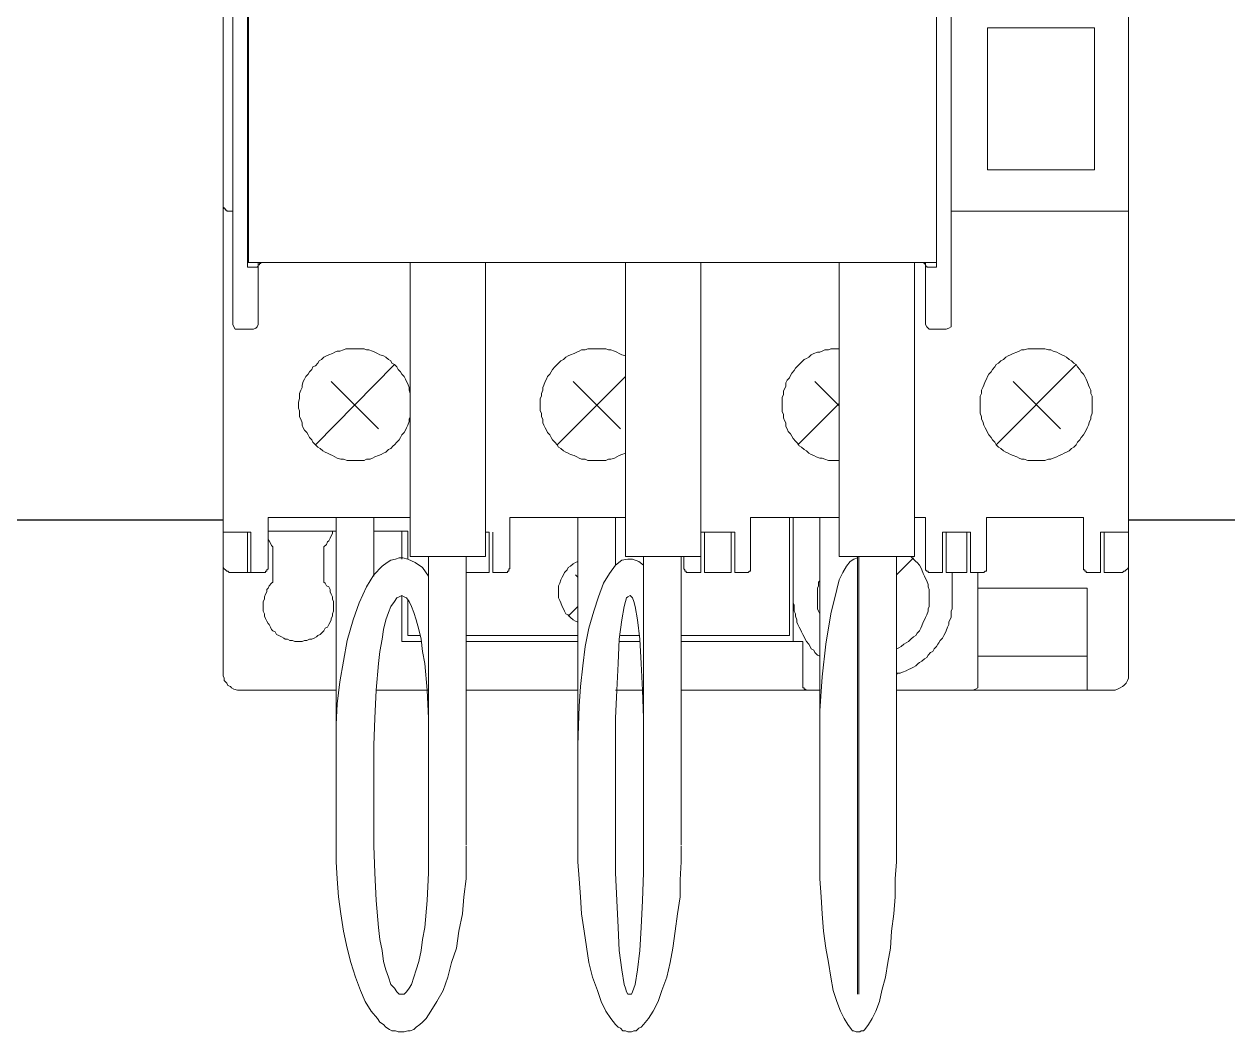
# Model space of a CAD drawing. Header units: millimetres. Extents: x 2046 to 14753, y 2361 to 29276.
# Drawn here: x 10086.63 to 10093.83, y 3641.14 to 3647.17 of the extents above; entities that cross this region are included whole.
import ezdxf

# ---------------------------------------------------------------- set-up
doc = ezdxf.new("R2010")
doc.units = ezdxf.units.MM
doc.layers.add('BARA', color=31, linetype='Continuous')
doc.layers.add('CALQUE_1', color=160, linetype='Continuous')

msp = doc.modelspace()

# ---------------------------------------------------------------- linework, layer by layer
at = {"layer": 'BARA', "color": 9, "true_color": 0xc7c8ca}
for points in [[(10087.8175, 3644.2034), (10086.2333, 3644.2034)], [(10094.8175, 3644.2034), (10093.2333, 3644.2034)]]:
    msp.add_lwpolyline(points, dxfattribs=at)
at = {"layer": 'CALQUE_1', "color": 8, "lineweight": 9}
for p, q in [((10093.2333, 3652.121), (10093.2333, 3643.2886)), ((10087.8756, 3649.8602), (10087.8756, 3645.5494)), ((10092.1719, 3645.5494), (10092.1719, 3649.8602)), ((10087.8175, 3649.4604), (10087.8175, 3646.1018)), ((10087.9628, 3645.7166), (10087.9628, 3647.9047)), ((10087.9702, 3647.8974), (10087.9702, 3645.7457)), ((10092.0846, 3645.7457), (10092.0846, 3647.8974)), ((10092.0846, 3647.8974), (10092.0846, 3645.7166)), ((10092.3899, 3646.2981), (10092.3899, 3647.1487)), ((10092.3899, 3647.1487), (10093.0297, 3647.1487)), ((10093.0297, 3647.1487), (10093.0297, 3646.2981)), ((10087.9628, 3646.8797), (10087.9702, 3646.8797)), ((10092.0846, 3646.8797), (10092.0846, 3646.8797)), ((10087.9702, 3646.7415), (10087.9628, 3646.7415)), ((10092.0846, 3646.7415), (10092.0846, 3646.7415)), ((10093.0297, 3646.2981), (10092.3899, 3646.2981)), ((10087.8175, 3646.1018), (10087.8175, 3643.2886)), ((10087.8538, 3646.051), (10087.8611, 3646.051)), ((10087.8756, 3646.051), (10087.8611, 3646.051)), ((10093.2333, 3646.051), (10092.1719, 3646.051)), ((10088.0283, 3645.7457), (10087.9628, 3645.7457)), ((10087.9702, 3645.7457), (10088.0356, 3645.7457)), ((10088.0283, 3645.7457), (10088.0283, 3645.7239)), ((10088.0283, 3645.7457), (10088.0283, 3645.7457)), ((10088.0283, 3645.7239), (10088.0283, 3645.5494)), ((10092.0192, 3645.7457), (10088.0356, 3645.7457)), ((10088.937, 3643.9864), (10088.937, 3645.7457)), ((10089.3877, 3643.9864), (10089.3877, 3645.7457)), ((10090.2237, 3643.9864), (10090.2237, 3645.7457)), ((10090.6744, 3643.9864), (10090.6744, 3645.7457)), ((10091.5031, 3643.9864), (10091.5031, 3645.7457)), ((10091.9538, 3643.9864), (10091.9538, 3645.7457)), ((10092.0192, 3645.7457), (10092.0846, 3645.7457)), ((10092.0192, 3645.7457), (10092.0192, 3645.7457)), ((10092.0192, 3645.7239), (10092.0192, 3645.7457)), ((10092.0846, 3645.7457), (10092.0192, 3645.7457)), ((10092.0192, 3645.5494), (10092.0192, 3645.7239)), ((10087.9992, 3645.7166), (10087.9628, 3645.7166)), ((10092.0846, 3645.7166), (10092.0556, 3645.7166)), ((10087.8756, 3645.5494), (10087.8756, 3645.3749)), ((10088.0283, 3645.5494), (10088.0283, 3645.3749)), ((10092.0192, 3645.3749), (10092.0192, 3645.5494)), ((10092.1719, 3645.3749), (10092.1719, 3645.5494)), ((10087.9628, 3645.3458), (10087.9047, 3645.3458)), ((10087.9992, 3645.3458), (10087.9628, 3645.3458)), ((10092.0846, 3645.3458), (10092.0556, 3645.3458)), ((10092.1428, 3645.3458), (10092.0846, 3645.3458)), ((10088.8425, 3645.135), (10088.3699, 3644.6553)), ((10092.9207, 3645.135), (10092.4409, 3644.6553)), ((10088.4644, 3645.0332), (10088.7479, 3644.7497)), ((10090.2237, 3645.0623), (10089.8166, 3644.6553)), ((10089.9111, 3645.0332), (10090.1946, 3644.7497)), ((10091.3577, 3645.0332), (10091.5031, 3644.8878)), ((10092.5426, 3645.0332), (10092.8261, 3644.7497)), ((10091.5031, 3644.9024), (10091.2559, 3644.6553)), ((10088.0864, 3644.2191), (10088.0864, 3644.2045)), ((10088.937, 3644.2191), (10088.0864, 3644.2191)), ((10088.4936, 3644.2191), (10088.4936, 3642.2563)), ((10088.7189, 3644.2191), (10088.7189, 3643.8701)), ((10089.533, 3644.2191), (10089.533, 3644.2117)), ((10090.2237, 3644.2191), (10089.533, 3644.2191)), ((10089.533, 3644.2117), (10089.533, 3644.1681)), ((10089.9402, 3644.2191), (10089.9402, 3642.2635)), ((10090.1655, 3644.2191), (10090.1655, 3643.9356)), ((10091.5031, 3644.2191), (10090.9724, 3644.2191)), ((10090.9724, 3644.2191), (10090.9724, 3644.1681)), ((10091.2051, 3643.5139), (10091.2051, 3644.2191)), ((10091.2269, 3643.7393), (10091.2269, 3644.2191)), ((10091.3867, 3644.2191), (10091.3867, 3642.2563)), ((10092.0192, 3644.2191), (10091.9538, 3644.2191)), ((10092.0192, 3644.2045), (10092.0192, 3644.2191)), ((10092.3827, 3644.2045), (10092.3827, 3644.2191)), ((10092.9643, 3644.2191), (10092.3827, 3644.2191)), ((10092.9643, 3644.2191), (10092.9643, 3644.1681)), ((10088.0864, 3644.2045), (10088.0864, 3644.1681)), ((10088.0864, 3644.1681), (10088.0864, 3643.921)), ((10088.0864, 3644.1391), (10088.4936, 3644.1391)), ((10088.7189, 3644.1391), (10088.9224, 3644.1391)), ((10088.7189, 3644.1391), (10088.8861, 3644.1391)), ((10088.8861, 3644.1391), (10088.8861, 3643.9719)), ((10088.9224, 3644.1391), (10088.9224, 3643.9719)), ((10089.533, 3644.1681), (10089.533, 3643.921)), ((10090.9724, 3644.2045), (10090.9724, 3644.2045)), ((10090.9724, 3644.1681), (10090.9724, 3643.921)), ((10092.0192, 3644.1681), (10092.0192, 3644.2045)), ((10092.0192, 3643.921), (10092.0192, 3644.1681)), ((10092.3827, 3644.1681), (10092.3827, 3644.2045)), ((10092.3827, 3643.921), (10092.3827, 3644.1681)), ((10092.9643, 3644.1681), (10092.9643, 3643.921)), ((10087.8175, 3644.1318), (10087.9846, 3644.1318)), ((10087.9628, 3644.1318), (10087.8175, 3644.1318)), ((10087.9628, 3643.8919), (10087.9628, 3644.1318)), ((10087.9846, 3643.8919), (10087.9846, 3644.1318)), ((10089.3877, 3644.1318), (10089.4095, 3644.1318)), ((10089.4095, 3643.8919), (10089.4095, 3644.1318)), ((10089.4313, 3644.1318), (10089.4313, 3643.8919)), ((10090.8779, 3644.1318), (10090.6744, 3644.1318)), ((10090.6744, 3643.8919), (10090.6744, 3644.1318)), ((10090.6962, 3644.1318), (10090.6962, 3643.8919)), ((10090.6962, 3644.1318), (10090.8561, 3644.1318)), ((10090.8561, 3643.8919), (10090.8561, 3644.1318)), ((10090.8779, 3644.1318), (10090.8779, 3643.8919)), ((10092.2882, 3644.1318), (10092.121, 3644.1318)), ((10092.121, 3643.8919), (10092.121, 3644.1318)), ((10092.1428, 3644.1318), (10092.1428, 3643.8919)), ((10092.2664, 3644.0664), (10092.2664, 3644.1318)), ((10092.2664, 3644.0518), (10092.2664, 3644.0664)), ((10092.2882, 3643.8919), (10092.2882, 3644.1318)), ((10093.2333, 3644.1318), (10093.066, 3644.1318)), ((10093.066, 3643.8919), (10093.066, 3644.1318)), ((10093.0878, 3644.1318), (10093.2333, 3644.1318)), ((10093.0878, 3643.8919), (10093.0878, 3644.1318)), ((10088.1155, 3644.0446), (10088.1155, 3643.8338)), ((10088.4208, 3643.8338), (10088.4208, 3644.0446)), ((10092.2664, 3643.8919), (10092.2664, 3644.0518)), ((10088.937, 3643.9864), (10089.3877, 3643.9864)), ((10089.046, 3643.9864), (10089.046, 3642.2563)), ((10089.2713, 3643.9864), (10089.2713, 3642.2635)), ((10090.2237, 3643.9864), (10090.6744, 3643.9864)), ((10090.3327, 3643.9864), (10090.3327, 3642.2563)), ((10090.5581, 3643.9864), (10090.5581, 3642.2635)), ((10090.5726, 3643.921), (10090.5726, 3643.9864)), ((10091.5031, 3643.9864), (10091.9538, 3643.9864)), ((10091.6122, 3643.9864), (10091.6122, 3641.3694)), ((10091.6194, 3643.9864), (10091.6194, 3641.3694)), ((10091.8447, 3643.9864), (10091.8447, 3642.2563)), ((10091.9465, 3643.9792), (10091.8447, 3643.8774)), ((10087.9702, 3643.8919), (10087.8684, 3643.8919)), ((10088.0574, 3643.8919), (10087.9702, 3643.8919)), ((10089.2713, 3643.8919), (10089.4095, 3643.8919)), ((10089.4313, 3643.8919), (10089.4968, 3643.8919)), ((10089.9402, 3643.8628), (10089.9256, 3643.8774)), ((10090.6017, 3643.8919), (10090.6744, 3643.8919)), ((10090.6962, 3643.8919), (10090.8561, 3643.8919)), ((10090.8779, 3643.8919), (10090.9433, 3643.8919)), ((10092.0483, 3643.8919), (10092.121, 3643.8919)), ((10092.1428, 3643.8919), (10092.2664, 3643.8919)), ((10092.1792, 3643.8919), (10092.1792, 3643.7393)), ((10092.3537, 3643.8919), (10092.2882, 3643.8919)), ((10092.3319, 3643.8919), (10092.3319, 3643.2159)), ((10092.9934, 3643.8919), (10093.066, 3643.8919)), ((10093.0878, 3643.8919), (10093.1824, 3643.8919)), ((10092.9861, 3643.7974), (10092.3319, 3643.7974)), ((10092.9861, 3643.1868), (10092.9861, 3643.7974)), ((10088.8861, 3643.7538), (10088.8861, 3643.4776)), ((10088.9224, 3643.732), (10088.9224, 3643.5139)), ((10091.2269, 3643.4776), (10091.2269, 3643.7393)), ((10089.882, 3643.6302), (10089.9402, 3643.6883)), ((10088.9224, 3643.5139), (10088.9951, 3643.5139)), ((10089.2713, 3643.5139), (10089.9402, 3643.5139)), ((10090.1946, 3643.5139), (10090.3037, 3643.5139)), ((10090.5581, 3643.5139), (10091.2051, 3643.5139)), ((10088.8861, 3643.4776), (10089.0024, 3643.4776)), ((10089.0024, 3643.4776), (10088.9224, 3643.4776)), ((10089.9402, 3643.4776), (10089.2713, 3643.4776)), ((10089.2713, 3643.4776), (10089.9402, 3643.4776)), ((10090.1873, 3643.4776), (10090.3109, 3643.4776)), ((10090.5581, 3643.4776), (10091.2051, 3643.4776)), ((10091.2269, 3643.4776), (10090.5581, 3643.4776)), ((10091.2851, 3643.4776), (10091.2269, 3643.4776)), ((10091.2851, 3643.2159), (10091.2851, 3643.4776)), ((10092.9861, 3643.3904), (10092.3319, 3643.3904)), ((10088.4936, 3643.1868), (10087.9192, 3643.1868)), ((10089.046, 3643.1868), (10088.7334, 3643.1868)), ((10089.9402, 3643.1868), (10089.2713, 3643.1868)), ((10090.3327, 3643.1868), (10090.1655, 3643.1868)), ((10091.3867, 3643.1868), (10090.5581, 3643.1868)), ((10093.1388, 3643.1868), (10091.8447, 3643.1868)), ((10088.7189, 3642.8596), (10088.7189, 3642.2563)), ((10090.1655, 3642.8596), (10090.1655, 3642.2563))]:
    msp.add_line(p, q, dxfattribs=at)
for points in [[(10087.8175, 3646.1018), (10087.8175, 3646.0946), (10087.8175, 3646.0873), (10087.8175, 3646.0801), (10087.8175, 3646.0728), (10087.8247, 3646.0728), (10087.8247, 3646.0655), (10087.832, 3646.0655), (10087.832, 3646.0582), (10087.8393, 3646.0582), (10087.8393, 3646.051), (10087.8538, 3646.051)], [(10087.9992, 3645.7166), (10088.021, 3645.7166), (10088.0283, 3645.7239), (10088.0283, 3645.7239)], [(10088.0283, 3645.7166), (10088.0283, 3645.7239), (10088.0283, 3645.7311), (10088.0356, 3645.7311), (10088.0356, 3645.7383), (10088.0428, 3645.7383), (10088.0428, 3645.7457), (10088.0574, 3645.7457)], [(10091.9902, 3645.7457), (10092.0047, 3645.7457), (10092.012, 3645.7383), (10092.012, 3645.7383), (10092.0192, 3645.7311), (10092.0192, 3645.7239), (10092.0192, 3645.7166), (10092.0192, 3645.7166)], [(10092.0192, 3645.7239), (10092.0265, 3645.7239), (10092.0265, 3645.7166), (10092.0556, 3645.7166)], [(10087.8756, 3645.3749), (10087.8756, 3645.3749), (10087.8829, 3645.3604), (10087.8902, 3645.3458), (10087.9047, 3645.3458)], [(10087.9992, 3645.3458), (10087.9992, 3645.3458), (10088.0138, 3645.3531), (10088.021, 3645.3604), (10088.0283, 3645.3749)], [(10092.0192, 3645.3749), (10092.0192, 3645.3749), (10092.0265, 3645.3604), (10092.041, 3645.3458), (10092.0556, 3645.3458)], [(10092.1428, 3645.3458), (10092.1428, 3645.3458), (10092.1574, 3645.3531), (10092.1719, 3645.3604), (10092.1719, 3645.3749)], [(10088.937, 3644.8224), (10088.9297, 3644.8079), (10088.9297, 3644.7933), (10088.9224, 3644.7715), (10088.9152, 3644.7569), (10088.9079, 3644.7425), (10088.9006, 3644.7279), (10088.8861, 3644.7134), (10088.8788, 3644.6989), (10088.8715, 3644.6843), (10088.857, 3644.6697), (10088.8425, 3644.6553), (10088.8352, 3644.6479), (10088.8207, 3644.6334), (10088.8061, 3644.6261), (10088.7915, 3644.6116), (10088.7771, 3644.6043), (10088.7625, 3644.5971), (10088.7479, 3644.5898), (10088.7261, 3644.5825), (10088.7116, 3644.5752), (10088.6971, 3644.568), (10088.6753, 3644.568), (10088.6607, 3644.5607), (10088.559, 3644.5607), (10088.5372, 3644.568), (10088.5226, 3644.568), (10088.5008, 3644.5752), (10088.4862, 3644.5825), (10088.4717, 3644.5898), (10088.4572, 3644.5971), (10088.4426, 3644.6043), (10088.4281, 3644.6116), (10088.4136, 3644.6189), (10088.399, 3644.6334), (10088.3845, 3644.6407), (10088.3699, 3644.6553), (10088.3554, 3644.6697), (10088.3481, 3644.6843), (10088.3336, 3644.6989), (10088.3263, 3644.7134), (10088.3191, 3644.7279), (10088.3045, 3644.7425), (10088.2973, 3644.7569), (10088.29, 3644.7715), (10088.29, 3644.7861), (10088.2827, 3644.8079), (10088.2755, 3644.8224), (10088.2755, 3644.8587), (10088.2681, 3644.8733), (10088.2681, 3644.9096), (10088.2755, 3644.9314), (10088.2755, 3644.9606), (10088.2827, 3644.9824), (10088.29, 3644.9969), (10088.29, 3645.0114), (10088.2973, 3645.0332), (10088.3045, 3645.0478), (10088.3118, 3645.0623), (10088.3263, 3645.0769), (10088.3336, 3645.0914), (10088.3481, 3645.1059), (10088.3554, 3645.1204), (10088.3699, 3645.1277), (10088.3845, 3645.1423), (10088.3918, 3645.1568), (10088.4063, 3645.1641), (10088.4208, 3645.1787), (10088.4354, 3645.1859), (10088.4499, 3645.1931), (10088.4717, 3645.2005), (10088.4862, 3645.2077), (10088.5008, 3645.2149), (10088.5154, 3645.2149), (10088.5372, 3645.2223), (10088.5517, 3645.2295), (10088.6607, 3645.2295), (10088.6753, 3645.2223), (10088.6898, 3645.2223), (10088.7116, 3645.2149), (10088.7261, 3645.2077), (10088.7407, 3645.2005), (10088.7553, 3645.1931), (10088.7771, 3645.1859), (10088.7915, 3645.1787), (10088.8061, 3645.1641), (10088.8207, 3645.1568), (10088.8279, 3645.1423), (10088.8425, 3645.135), (10088.857, 3645.1204), (10088.8643, 3645.1059), (10088.8788, 3645.0914), (10088.8861, 3645.0769), (10088.9006, 3645.0623), (10088.9079, 3645.0478), (10088.9152, 3645.0332), (10088.9224, 3645.0187), (10088.9297, 3644.9969), (10088.9297, 3644.9824), (10088.937, 3644.9606)], [(10090.2237, 3644.6043), (10090.2019, 3644.5971), (10090.1873, 3644.5898), (10090.1728, 3644.5825), (10090.1582, 3644.5752), (10090.1364, 3644.568), (10090.1219, 3644.568), (10090.1074, 3644.5607), (10089.9983, 3644.5607), (10089.9838, 3644.568), (10089.962, 3644.568), (10089.9474, 3644.5752), (10089.9329, 3644.5825), (10089.9184, 3644.5898), (10089.8965, 3644.5971), (10089.882, 3644.6043), (10089.8675, 3644.6116), (10089.8529, 3644.6189), (10089.8384, 3644.6334), (10089.8239, 3644.6407), (10089.8166, 3644.6553), (10089.8021, 3644.6697), (10089.7875, 3644.6843), (10089.7803, 3644.6989), (10089.7729, 3644.7134), (10089.7585, 3644.7279), (10089.7511, 3644.7425), (10089.7439, 3644.7569), (10089.7366, 3644.7715), (10089.7293, 3644.7861), (10089.7293, 3644.8079), (10089.7221, 3644.8224), (10089.7221, 3644.8442), (10089.7148, 3644.8587), (10089.7148, 3644.9314), (10089.7221, 3644.946), (10089.7221, 3644.9606), (10089.7293, 3644.9824), (10089.7293, 3644.9969), (10089.7366, 3645.0114), (10089.7439, 3645.0332), (10089.7511, 3645.0478), (10089.7585, 3645.0623), (10089.7729, 3645.0769), (10089.7803, 3645.0914), (10089.7875, 3645.1059), (10089.8021, 3645.1204), (10089.8166, 3645.135), (10089.8239, 3645.1423), (10089.8384, 3645.1568), (10089.8529, 3645.1641), (10089.8675, 3645.1787), (10089.882, 3645.1859), (10089.8965, 3645.1931), (10089.9184, 3645.2005), (10089.9329, 3645.2077), (10089.9474, 3645.2149), (10089.962, 3645.2223), (10089.9838, 3645.2223), (10089.9983, 3645.2295), (10090.1074, 3645.2295), (10090.1219, 3645.2223), (10090.1364, 3645.2223), (10090.1582, 3645.2149), (10090.1728, 3645.2077), (10090.1873, 3645.2005), (10090.2019, 3645.1931), (10090.2237, 3645.1859)], [(10091.5031, 3644.5607), (10091.4377, 3644.5607), (10091.4159, 3644.568), (10091.4013, 3644.5752), (10091.3867, 3644.5752), (10091.365, 3644.5825), (10091.3505, 3644.5898), (10091.3359, 3644.5971), (10091.3213, 3644.6043), (10091.3068, 3644.6189), (10091.2923, 3644.6261), (10091.2777, 3644.6407), (10091.2632, 3644.6479), (10091.2559, 3644.6625), (10091.2414, 3644.677), (10091.2269, 3644.6915), (10091.2196, 3644.7061), (10091.2123, 3644.7207), (10091.1978, 3644.7352), (10091.1905, 3644.7497), (10091.1833, 3644.7643), (10091.1833, 3644.7861), (10091.176, 3644.8006), (10091.1687, 3644.8152), (10091.1687, 3644.837), (10091.1614, 3644.8515), (10091.1614, 3644.9388), (10091.1687, 3644.9532), (10091.1687, 3644.9751), (10091.176, 3644.9896), (10091.1833, 3645.0042), (10091.1833, 3645.026), (10091.1905, 3645.0405), (10091.2051, 3645.055), (10091.2123, 3645.0696), (10091.2196, 3645.0841), (10091.2341, 3645.0987), (10091.2414, 3645.1132), (10091.2559, 3645.1277), (10091.2632, 3645.135), (10091.2777, 3645.1495), (10091.2923, 3645.1641), (10091.3068, 3645.1713), (10091.3213, 3645.1787), (10091.3359, 3645.1931), (10091.3505, 3645.2005), (10091.3723, 3645.2077), (10091.3867, 3645.2077), (10091.4013, 3645.2149), (10091.4159, 3645.2223), (10091.4377, 3645.2223), (10091.4522, 3645.2295), (10091.5031, 3645.2295)], [(10088.4208, 3644.0446), (10088.4208, 3644.0446), (10088.4354, 3644.0591), (10088.4426, 3644.0737), (10088.4499, 3644.0809), (10088.4572, 3644.0955), (10088.4644, 3644.11), (10088.4717, 3644.1245), (10088.4717, 3644.1391)], [(10088.0864, 3644.0882), (10088.0937, 3644.0809), (10088.101, 3644.0664), (10088.1082, 3644.0518), (10088.1155, 3644.0446)], [(10087.8684, 3643.8919), (10087.8538, 3643.8919), (10087.8465, 3643.8992), (10087.8393, 3643.8992), (10087.832, 3643.9064), (10087.8247, 3643.9138), (10087.8247, 3643.9138), (10087.8175, 3643.921), (10087.8175, 3643.9428)], [(10088.0864, 3643.921), (10088.0864, 3643.9138), (10088.0864, 3643.9138), (10088.0792, 3643.9064), (10088.0792, 3643.8992), (10088.0792, 3643.8992)], [(10089.046, 3643.8701), (10089.0096, 3643.921), (10088.966, 3643.95), (10088.9224, 3643.9719), (10088.8933, 3643.9792), (10088.8715, 3643.9792), (10088.8497, 3643.9719), (10088.8207, 3643.9646), (10088.7989, 3643.95), (10088.7697, 3643.9282), (10088.7189, 3643.8774), (10088.6753, 3643.8047), (10088.6316, 3643.7101), (10088.5953, 3643.6084), (10088.559, 3643.4848), (10088.5372, 3643.3612), (10088.5154, 3643.2377), (10088.5008, 3643.1068), (10088.4936, 3642.9832), (10088.4936, 3642.8596)], [(10089.5185, 3643.8992), (10089.5258, 3643.8992), (10089.5258, 3643.9064), (10089.5258, 3643.9138), (10089.533, 3643.9138), (10089.533, 3643.921), (10089.533, 3643.921)], [(10089.9402, 3643.9574), (10089.9256, 3643.95), (10089.9111, 3643.9428), (10089.8965, 3643.9282), (10089.882, 3643.921), (10089.8747, 3643.9064), (10089.8602, 3643.8919), (10089.8529, 3643.8774), (10089.8457, 3643.8628), (10089.8384, 3643.8483), (10089.8311, 3643.8265), (10089.8239, 3643.812), (10089.8239, 3643.7393), (10089.8311, 3643.7247), (10089.8384, 3643.7101), (10089.8457, 3643.6883), (10089.8529, 3643.6739), (10089.8602, 3643.6593), (10089.8675, 3643.6447), (10089.882, 3643.6375), (10089.8965, 3643.6229), (10089.9111, 3643.6084), (10089.9256, 3643.6011), (10089.9402, 3643.5939)], [(10090.3327, 3643.9356), (10090.3037, 3643.9574), (10090.2673, 3643.9719), (10090.2382, 3643.9719), (10090.2019, 3643.9646), (10090.1655, 3643.9356), (10090.1292, 3643.8846), (10090.0928, 3643.8265), (10090.0638, 3643.7465), (10090.0346, 3643.6593), (10090.0056, 3643.5575), (10089.9838, 3643.4485), (10089.9692, 3643.3322), (10089.9547, 3643.2086), (10089.9474, 3643.0923), (10089.9402, 3642.8596)], [(10090.5726, 3643.921), (10090.5726, 3643.9138), (10090.5726, 3643.9138), (10090.5798, 3643.9064), (10090.5798, 3643.8992), (10090.5872, 3643.8992), (10090.5872, 3643.8919), (10090.6017, 3643.8919)], [(10090.9433, 3643.8919), (10090.9579, 3643.8919), (10090.9652, 3643.8992), (10090.9724, 3643.8992), (10090.9724, 3643.9138), (10090.9724, 3643.921)], [(10091.6122, 3643.9792), (10091.5904, 3643.9719), (10091.5686, 3643.9574), (10091.5468, 3643.9282), (10091.5249, 3643.8919), (10091.5031, 3643.8483), (10091.4886, 3643.7901), (10091.4522, 3643.6447), (10091.4231, 3643.463), (10091.4013, 3643.2667), (10091.3867, 3643.0632), (10091.3867, 3642.8596)], [(10092.041, 3643.7247), (10092.041, 3643.7901), (10092.0338, 3643.8047), (10092.0338, 3643.8192), (10092.0265, 3643.841), (10092.0192, 3643.8556), (10092.012, 3643.8701), (10092.0047, 3643.8846), (10091.9974, 3643.9064), (10091.9902, 3643.921), (10091.9829, 3643.9356), (10091.9684, 3643.95), (10091.9611, 3643.9574), (10091.9465, 3643.9719), (10091.932, 3643.9864)], [(10092.0192, 3643.921), (10092.0192, 3643.9138), (10092.0192, 3643.9064), (10092.0265, 3643.8992), (10092.0338, 3643.8992), (10092.0338, 3643.8919), (10092.0483, 3643.8919)], [(10092.3827, 3643.921), (10092.3827, 3643.9138), (10092.3827, 3643.8992), (10092.3755, 3643.8992), (10092.3681, 3643.8919), (10092.3537, 3643.8919)], [(10092.9643, 3643.921), (10092.9643, 3643.9138), (10092.9643, 3643.9064), (10092.9716, 3643.9064), (10092.9716, 3643.8992), (10092.9716, 3643.8992)], [(10093.1824, 3643.8919), (10093.1969, 3643.8919), (10093.2042, 3643.8992), (10093.2114, 3643.8992), (10093.2187, 3643.9064), (10093.226, 3643.9138), (10093.226, 3643.9138), (10093.2333, 3643.921), (10093.2333, 3643.9428)], [(10088.0792, 3643.8992), (10088.0718, 3643.8992), (10088.0718, 3643.8919), (10088.0574, 3643.8919)], [(10089.4968, 3643.8919), (10089.5185, 3643.8919), (10089.5185, 3643.8992), (10089.5185, 3643.8992)], [(10092.9716, 3643.8992), (10092.9788, 3643.8992), (10092.9788, 3643.8919), (10092.9934, 3643.8919)], [(10088.4208, 3643.8338), (10088.4281, 3643.8265), (10088.4354, 3643.812), (10088.4499, 3643.8047), (10088.4572, 3643.7901), (10088.4572, 3643.7756), (10088.4644, 3643.7611), (10088.4717, 3643.7465), (10088.4717, 3643.732), (10088.479, 3643.7175), (10088.479, 3643.6593), (10088.4717, 3643.6447), (10088.4717, 3643.6302), (10088.4644, 3643.6157), (10088.4644, 3643.6084), (10088.4572, 3643.5939), (10088.4499, 3643.5793), (10088.4426, 3643.5648), (10088.4281, 3643.5575), (10088.4208, 3643.543), (10088.4136, 3643.5357), (10088.399, 3643.5212), (10088.3845, 3643.5139), (10088.3772, 3643.5066), (10088.3627, 3643.4994), (10088.3481, 3643.4921), (10088.3336, 3643.4921), (10088.3191, 3643.4848), (10088.3045, 3643.4848), (10088.29, 3643.4776), (10088.2463, 3643.4776), (10088.2319, 3643.4848), (10088.2173, 3643.4848), (10088.2027, 3643.4921), (10088.1882, 3643.4921), (10088.1809, 3643.4994), (10088.1664, 3643.5066), (10088.1519, 3643.5139), (10088.1373, 3643.5212), (10088.1301, 3643.5357), (10088.1155, 3643.543), (10088.1082, 3643.5503), (10088.101, 3643.5648), (10088.0937, 3643.5793), (10088.0864, 3643.5866), (10088.0792, 3643.6011), (10088.0718, 3643.6157), (10088.0646, 3643.6302), (10088.0646, 3643.6447), (10088.0574, 3643.6593), (10088.0574, 3643.7175), (10088.0646, 3643.732), (10088.0646, 3643.7465), (10088.0718, 3643.7611), (10088.0792, 3643.7756), (10088.0792, 3643.7901), (10088.0864, 3643.7974), (10088.0937, 3643.812), (10088.1082, 3643.8265), (10088.1155, 3643.8338)], [(10091.3867, 3643.841), (10091.3795, 3643.8338), (10091.3795, 3643.812), (10091.3723, 3643.7974), (10091.3723, 3643.7247)], [(10089.046, 3642.8596), (10089.046, 3643.0196), (10089.0388, 3643.1868), (10089.0242, 3643.3467), (10089.0096, 3643.4194), (10089.0024, 3643.4921), (10088.9878, 3643.5503), (10088.9733, 3643.6084), (10088.9588, 3643.6521), (10088.9442, 3643.6883), (10088.9297, 3643.7175), (10088.9152, 3643.7393), (10088.9006, 3643.7465), (10088.8861, 3643.7538), (10088.8715, 3643.7465), (10088.857, 3643.7393), (10088.8425, 3643.7175), (10088.8207, 3643.6883), (10088.8061, 3643.6521), (10088.7915, 3643.6084), (10088.7771, 3643.5503), (10088.7697, 3643.4921), (10088.7553, 3643.4194), (10088.7479, 3643.3467), (10088.7334, 3643.1868), (10088.7261, 3643.0196), (10088.7189, 3642.8596)], [(10090.3327, 3642.8596), (10090.3327, 3643.0196), (10090.3255, 3643.1868), (10090.3181, 3643.3467), (10090.3109, 3643.4921), (10090.2963, 3643.6084), (10090.2819, 3643.6883), (10090.2745, 3643.7175), (10090.2673, 3643.7393), (10090.26, 3643.7465), (10090.2527, 3643.7538), (10090.2382, 3643.7465), (10090.2309, 3643.7393), (10090.2237, 3643.7175), (10090.2164, 3643.6883), (10090.2019, 3643.6084), (10090.1873, 3643.4921), (10090.1801, 3643.3467), (10090.1728, 3643.1868), (10090.1655, 3643.0196), (10090.1655, 3642.8596)], [(10091.2269, 3643.7393), (10091.2269, 3643.7101), (10091.2341, 3643.6957), (10091.2341, 3643.6593), (10091.2414, 3643.6447), (10091.2414, 3643.6302), (10091.2487, 3643.6084), (10091.2487, 3643.5939), (10091.2559, 3643.5793), (10091.2632, 3643.5648), (10091.2705, 3643.5503), (10091.2777, 3643.5357), (10091.2851, 3643.5212), (10091.2923, 3643.5066), (10091.2995, 3643.4921), (10091.3068, 3643.4776), (10091.3213, 3643.463), (10091.3287, 3643.4485), (10091.3359, 3643.434), (10091.3505, 3643.4266), (10091.3577, 3643.4122), (10091.3723, 3643.3976), (10091.3867, 3643.3904)], [(10091.3723, 3643.7247), (10091.3723, 3643.6739), (10091.3795, 3643.6593), (10091.3867, 3643.6447)], [(10091.8447, 3643.2813), (10091.8521, 3643.2886), (10091.8666, 3643.2886), (10091.8811, 3643.2958), (10091.9029, 3643.3031), (10091.9175, 3643.3104), (10091.932, 3643.3176), (10091.9465, 3643.3249), (10091.9611, 3643.3322), (10091.9756, 3643.3467), (10091.9829, 3643.354), (10091.9974, 3643.3612), (10092.012, 3643.3758), (10092.0265, 3643.383), (10092.0338, 3643.3976), (10092.0483, 3643.4122), (10092.0628, 3643.4194), (10092.0702, 3643.434), (10092.0846, 3643.4485), (10092.092, 3643.463), (10092.0992, 3643.4703), (10092.1064, 3643.4848), (10092.121, 3643.4994), (10092.1283, 3643.5139), (10092.1356, 3643.5284), (10092.1428, 3643.543), (10092.1501, 3643.5648), (10092.1574, 3643.5793), (10092.1574, 3643.5939), (10092.1646, 3643.6084), (10092.1719, 3643.6229), (10092.1719, 3643.6593), (10092.1792, 3643.6739), (10092.1792, 3643.7393)], [(10091.8447, 3643.434), (10091.8593, 3643.4412), (10091.8739, 3643.4485), (10091.8884, 3643.463), (10091.9029, 3643.4703), (10091.9175, 3643.4776), (10091.932, 3643.4921), (10091.9465, 3643.5066), (10091.9611, 3643.5139), (10091.9684, 3643.5284), (10091.9829, 3643.543), (10091.9902, 3643.5575), (10091.9974, 3643.5721), (10092.0047, 3643.5939), (10092.012, 3643.6084), (10092.0192, 3643.6229), (10092.0265, 3643.6375), (10092.0338, 3643.6593), (10092.0338, 3643.6739), (10092.041, 3643.6883), (10092.041, 3643.7247)], [(10087.8175, 3643.2886), (10087.8175, 3643.274), (10087.8247, 3643.2595), (10087.8247, 3643.2449), (10087.8393, 3643.2303), (10087.8465, 3643.2159), (10087.8611, 3643.2086), (10087.8684, 3643.2013), (10087.8829, 3643.1941), (10087.9047, 3643.1868), (10087.9192, 3643.1868)], [(10093.1388, 3643.1868), (10093.1533, 3643.1868), (10093.1678, 3643.1941), (10093.1824, 3643.2013), (10093.1969, 3643.2086), (10093.2042, 3643.2159), (10093.2187, 3643.2303), (10093.226, 3643.2449), (10093.2333, 3643.2595), (10093.2333, 3643.2886)], [(10091.2851, 3643.2159), (10091.2851, 3643.2013), (10091.2923, 3643.2013), (10091.2923, 3643.1941), (10091.2995, 3643.1941), (10091.3068, 3643.1868), (10091.3141, 3643.1868)], [(10092.3027, 3643.1868), (10092.3027, 3643.1868), (10092.3173, 3643.1941), (10092.3319, 3643.2013), (10092.3319, 3643.2159)], [(10088.4936, 3642.2563), (10088.4936, 3642.1617), (10088.5008, 3642.06), (10088.508, 3641.951), (10088.5226, 3641.8492), (10088.5372, 3641.7474), (10088.559, 3641.6457), (10088.5808, 3641.5584), (10088.6098, 3641.4712), (10088.6389, 3641.3912), (10088.668, 3641.3258), (10088.7043, 3641.2676), (10088.7407, 3641.224), (10088.7553, 3641.2022), (10088.7771, 3641.1877), (10088.7915, 3641.1731), (10088.8134, 3641.1585), (10088.8279, 3641.1513), (10088.8497, 3641.1513), (10088.8643, 3641.1441), (10088.9006, 3641.1441), (10088.9224, 3641.1513), (10088.937, 3641.1513), (10088.9588, 3641.1585), (10088.9733, 3641.1731), (10088.9951, 3641.1877), (10089.0096, 3641.2022), (10089.0315, 3641.224), (10089.0606, 3641.2676), (10089.0969, 3641.3258), (10089.1333, 3641.3912), (10089.1623, 3641.4712), (10089.1841, 3641.5584), (10089.2132, 3641.6457), (10089.2277, 3641.7474), (10089.2495, 3641.8492), (10089.2568, 3641.951), (10089.2713, 3642.06), (10089.2713, 3642.2563)], [(10088.7189, 3642.2563), (10088.7261, 3642.0963), (10088.7334, 3641.9292), (10088.7479, 3641.7692), (10088.7553, 3641.6965), (10088.7697, 3641.6311), (10088.7771, 3641.5657), (10088.7915, 3641.5148), (10088.8061, 3641.4712), (10088.8207, 3641.4276), (10088.8425, 3641.4058), (10088.857, 3641.384), (10088.8715, 3641.3694), (10088.9006, 3641.3694), (10088.9152, 3641.384), (10088.9297, 3641.4058), (10088.9442, 3641.4276), (10088.9588, 3641.4712), (10088.9733, 3641.5148), (10088.9878, 3641.5657), (10089.0024, 3641.6311), (10089.0096, 3641.6965), (10089.0242, 3641.7692), (10089.0388, 3641.9292), (10089.046, 3642.0963), (10089.046, 3642.2563)], [(10089.9402, 3642.2635), (10089.9402, 3642.1617), (10089.9474, 3642.06), (10089.9547, 3641.951), (10089.962, 3641.8492), (10089.9765, 3641.7474), (10089.991, 3641.6529), (10090.0056, 3641.5584), (10090.0274, 3641.4712), (10090.0564, 3641.3912), (10090.0783, 3641.3258), (10090.1074, 3641.2676), (10090.1364, 3641.224), (10090.1655, 3641.1877), (10090.1801, 3641.1731), (10090.1946, 3641.1659), (10090.2091, 3641.1513), (10090.2237, 3641.1513), (10090.2382, 3641.1441), (10090.26, 3641.1441), (10090.2745, 3641.1513), (10090.2891, 3641.1513), (10090.3037, 3641.1659), (10090.3181, 3641.1731), (10090.3327, 3641.1877), (10090.3618, 3641.224), (10090.3909, 3641.2676), (10090.4199, 3641.3258), (10090.4418, 3641.3912), (10090.4708, 3641.4712), (10090.4926, 3641.5584), (10090.5072, 3641.6457), (10090.5217, 3641.7474), (10090.5362, 3641.8492), (10090.5508, 3641.951), (10090.5508, 3642.0527), (10090.5581, 3642.1617), (10090.5581, 3642.2563)], [(10090.1655, 3642.2563), (10090.1655, 3642.0963), (10090.1728, 3641.9292), (10090.1801, 3641.7692), (10090.1873, 3641.6311), (10090.2019, 3641.5148), (10090.2164, 3641.4276), (10090.2237, 3641.4058), (10090.2309, 3641.384), (10090.2382, 3641.3694), (10090.26, 3641.3694), (10090.2673, 3641.384), (10090.2745, 3641.4058), (10090.2819, 3641.4276), (10090.2963, 3641.5148), (10090.3109, 3641.6311), (10090.3181, 3641.7692), (10090.3255, 3641.9292), (10090.3327, 3642.0963), (10090.3327, 3642.2563)], [(10091.3867, 3642.2563), (10091.3867, 3642.06), (10091.3941, 3641.951), (10091.4013, 3641.8492), (10091.4086, 3641.7474), (10091.4231, 3641.6457), (10091.4377, 3641.5584), (10091.4522, 3641.4712), (10091.4668, 3641.3912), (10091.4886, 3641.3258), (10091.5104, 3641.2676), (10091.5322, 3641.224), (10091.554, 3641.1877), (10091.5758, 3641.1585), (10091.583, 3641.1513), (10091.5904, 3641.1513), (10091.6049, 3641.1441), (10091.6267, 3641.1441), (10091.634, 3641.1513), (10091.6485, 3641.1513), (10091.6558, 3641.1585), (10091.6776, 3641.1877), (10091.6994, 3641.224), (10091.7212, 3641.2676), (10091.743, 3641.3258), (10091.7575, 3641.3912), (10091.7793, 3641.4712), (10091.7939, 3641.5584), (10091.8085, 3641.6457), (10091.8157, 3641.7474), (10091.8303, 3641.8492), (10091.8375, 3641.951), (10091.8375, 3642.06), (10091.8447, 3642.1617), (10091.8447, 3642.2563)]]:
    msp.add_lwpolyline(points, dxfattribs=at)
msp.add_lwpolyline([(10093.0151, 3644.8951), (10093.0151, 3644.8442), (10093.0079, 3644.8224), (10093.0079, 3644.8079), (10093.0006, 3644.7933), (10092.9934, 3644.7715), (10092.9861, 3644.7569), (10092.9788, 3644.7425), (10092.9716, 3644.7279), (10092.9643, 3644.7134), (10092.9497, 3644.6989), (10092.9425, 3644.6843), (10092.9279, 3644.6697), (10092.9207, 3644.6553), (10092.9061, 3644.6407), (10092.8916, 3644.6334), (10092.8771, 3644.6189), (10092.8625, 3644.6116), (10092.8479, 3644.6043), (10092.8334, 3644.5971), (10092.8189, 3644.5898), (10092.8043, 3644.5825), (10092.7825, 3644.5752), (10092.768, 3644.568), (10092.7535, 3644.568), (10092.7316, 3644.5607), (10092.6298, 3644.5607), (10092.6081, 3644.568), (10092.5936, 3644.568), (10092.579, 3644.5752), (10092.5644, 3644.5825), (10092.5426, 3644.5898), (10092.5281, 3644.5971), (10092.5136, 3644.6043), (10092.499, 3644.6116), (10092.4845, 3644.6189), (10092.4699, 3644.6334), (10092.4554, 3644.6407), (10092.4409, 3644.6553), (10092.4336, 3644.6697), (10092.4191, 3644.6843), (10092.4118, 3644.6989), (10092.3973, 3644.7134), (10092.3899, 3644.7279), (10092.3827, 3644.7425), (10092.3755, 3644.7569), (10092.3681, 3644.7715), (10092.3609, 3644.7933), (10092.3537, 3644.8079), (10092.3537, 3644.8224), (10092.3464, 3644.8442), (10092.3464, 3644.946), (10092.3537, 3644.9606), (10092.3537, 3644.9824), (10092.3609, 3644.9969), (10092.3681, 3645.0114), (10092.3755, 3645.0332), (10092.3827, 3645.0478), (10092.3899, 3645.0623), (10092.3973, 3645.0769), (10092.4118, 3645.0914), (10092.4191, 3645.1059), (10092.4336, 3645.1204), (10092.4409, 3645.135), (10092.4554, 3645.1423), (10092.4699, 3645.1568), (10092.4845, 3645.1641), (10092.499, 3645.1787), (10092.5136, 3645.1859), (10092.5281, 3645.1931), (10092.5426, 3645.2005), (10092.5644, 3645.2077), (10092.579, 3645.2149), (10092.5936, 3645.2223), (10092.6081, 3645.2223), (10092.6298, 3645.2295), (10092.7316, 3645.2295), (10092.7535, 3645.2223), (10092.768, 3645.2223), (10092.7825, 3645.2149), (10092.8043, 3645.2077), (10092.8189, 3645.2005), (10092.8334, 3645.1931), (10092.8479, 3645.1859), (10092.8625, 3645.1787), (10092.8771, 3645.1641), (10092.8916, 3645.1568), (10092.9061, 3645.1423), (10092.9207, 3645.135), (10092.9279, 3645.1204), (10092.9425, 3645.1059), (10092.9497, 3645.0914), (10092.9643, 3645.0769), (10092.9716, 3645.0623), (10092.9788, 3645.0478), (10092.9861, 3645.0332), (10092.9934, 3645.0114), (10093.0006, 3644.9969), (10093.0079, 3644.9824), (10093.0079, 3644.9606), (10093.0151, 3644.946)], close=True, dxfattribs=at)

doc.saveas('drawing.dxf')
